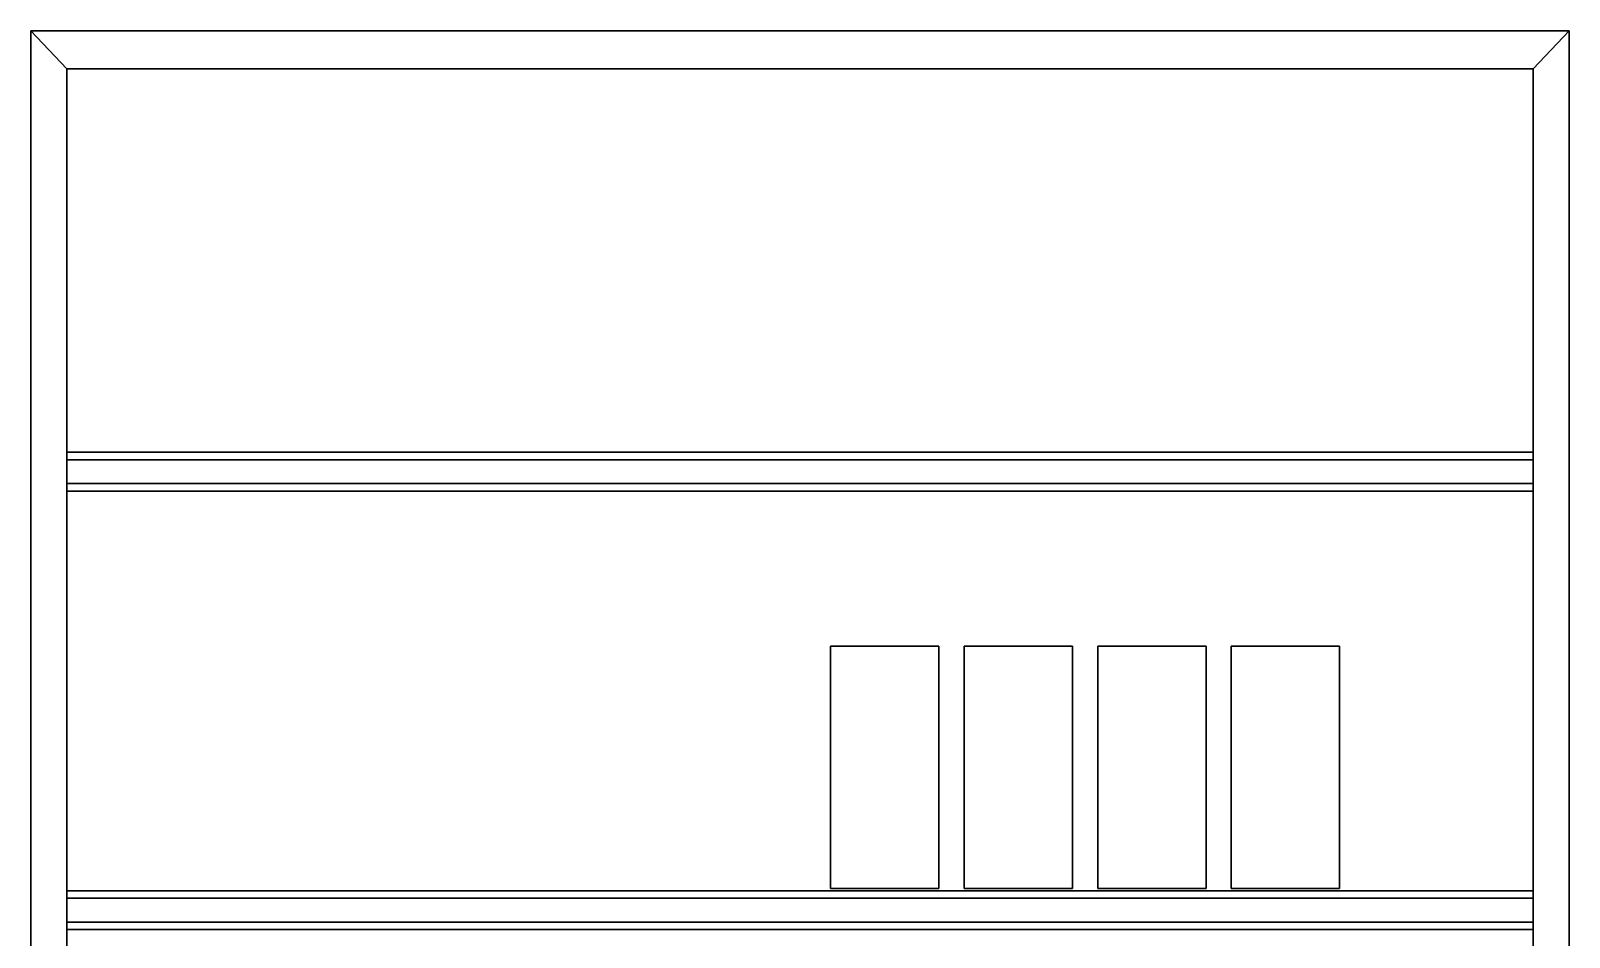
# Model space of a CAD drawing. Extents: x -252 to 252, y 0 to 101.
# Drawn here: x 171.8 to 242.6, y 59.3 to 101.1 of the extents above; entities that cross this region are included whole.
import ezdxf

# ---------------------------------------------------------------- set-up
doc = ezdxf.new("R2010")
doc.units = 0

msp = doc.modelspace()

# ---------------------------------------------------------------- linework, layer by layer
for points in [[(171.825714, 101.057129, 218.726761), (171.825714, 101.057129, 197.929291), (242.565765, 101.057129, 197.929321), (242.565765, 101.057129, 218.7267)], [(171.825714, 101.057129, 197.929291), (173.486786, 99.309204, 197.929291), (240.904663, 99.309204, 197.92926), (242.565765, 101.057129, 197.929321)], [(173.486786, 99.309204, 218.726791), (171.825714, 101.057129, 218.726761), (242.565765, 101.057129, 218.7267), (240.904663, 99.309204, 218.726791)], [(171.825714, 101.057129, 218.726761), (173.486786, 99.309204, 218.726791), (173.486786, 99.309204, 197.929291), (171.825714, 101.057129, 197.929291)], [(173.486786, -0.000244, 197.929291), (173.486786, 99.309204, 197.929291), (171.825714, 101.057129, 197.929291), (171.825836, -0.000244, 197.929291)], [(171.825836, -0.000244, 197.929291), (171.825714, 101.057129, 197.929291), (171.825714, 101.057129, 218.726761), (171.825836, -0.000244, 218.726761)], [(171.825714, 101.057129, 218.726761), (173.486786, 99.309204, 218.726791), (173.486786, -0.000244, 218.726761), (171.825836, -0.000244, 218.726761)], [(242.565765, 101.057129, 197.929321), (240.904663, 99.309204, 197.92926), (240.904663, -0.000244, 197.92926), (242.565765, -0.000244, 197.929321)], [(240.904663, 99.309204, 218.726791), (242.565765, 101.057129, 218.7267), (242.565765, -0.000244, 218.7267), (240.904663, -0.000244, 218.726791)], [(242.565765, 101.057129, 218.7267), (242.565765, 101.057129, 197.929321), (242.565765, -0.000244, 197.929321), (242.565765, -0.000244, 218.7267)], [(173.486786, 99.309204, 197.929291), (173.486786, 99.309204, 218.726791), (240.904663, 99.309204, 218.726791), (240.904663, 99.309204, 197.92926)], [(173.486786, 99.309204, 197.929291), (173.486786, -0.000244, 197.929291), (173.486786, -0.000244, 218.726761), (173.486786, 99.309204, 218.726791)], [(240.904663, -0.000244, 218.726791), (240.904663, -0.000244, 197.92926), (240.904663, 99.309204, 197.92926), (240.904663, 99.309204, 218.726791)], [(173.486786, 81.666382, 217.815475), (173.486786, 81.666382, 200.198975), (240.904663, 81.666382, 200.198944), (240.904663, 81.666382, 217.815399)], [(173.486786, 81.666382, 217.815475), (240.904663, 81.666382, 217.815399), (240.904663, 79.877197, 217.815399), (173.486786, 79.877197, 217.815475)], [(173.486786, 81.666382, 200.198975), (173.486786, 81.318726, 199.696564), (240.904663, 81.318726, 199.696655), (240.904663, 81.666382, 200.198944)], [(240.904663, 80.224854, 199.696655), (240.904663, 81.318726, 199.696655), (173.486786, 81.318726, 199.696564), (173.486786, 80.224854, 199.696564)], [(173.486786, 80.224854, 199.696564), (173.486786, 79.877197, 200.198975), (240.904663, 79.877197, 200.198944), (240.904663, 80.224854, 199.696655)], [(240.904663, 79.877197, 217.815399), (240.904663, 79.877197, 200.198944), (173.486786, 79.877197, 200.198975), (173.486786, 79.877197, 217.815475)], [(208.600754, 72.742371, 212.293564), (208.600754, 61.586529, 212.293564), (208.600739, 61.586529, 203.212799), (208.600739, 72.742371, 203.212799)], [(213.583832, 72.742371, 212.293564), (208.600754, 72.742371, 212.293564), (208.600739, 72.742371, 203.212799), (213.583832, 72.742371, 203.212799)], [(213.583832, 72.742371, 203.212799), (208.600739, 72.742371, 203.212799), (208.600739, 61.586529, 203.212799), (213.583832, 61.586529, 203.212799)], [(208.600754, 72.742371, 212.293564), (213.583832, 72.742371, 212.293564), (213.583832, 61.586529, 212.293564), (208.600754, 61.586529, 212.293564)], [(213.583832, 61.586529, 212.293564), (213.583832, 72.742371, 212.293564), (213.583832, 72.742371, 203.212799), (213.583832, 61.586529, 203.212799)], [(214.742279, 72.742371, 212.293564), (219.725357, 72.742371, 212.293564), (219.725357, 61.586529, 212.293564), (214.742279, 61.586529, 212.293564)], [(214.742279, 72.742371, 212.293564), (214.742279, 61.586529, 212.293564), (214.742279, 61.586529, 203.212799), (214.742279, 72.742371, 203.212799)], [(219.725357, 72.742371, 212.293564), (214.742279, 72.742371, 212.293564), (214.742279, 72.742371, 203.212799), (219.725357, 72.742371, 203.212799)], [(219.725357, 72.742371, 203.212799), (214.742279, 72.742371, 203.212799), (214.742279, 61.586529, 203.212799), (219.725357, 61.586529, 203.212799)], [(219.725357, 61.586529, 212.293564), (219.725357, 72.742371, 212.293564), (219.725357, 72.742371, 203.212799), (219.725357, 61.586529, 203.212799)], [(220.883804, 72.742371, 212.293564), (225.866898, 72.742371, 212.293564), (225.866898, 61.586529, 212.293564), (220.883804, 61.586529, 212.293564)], [(220.883804, 72.742371, 212.293564), (220.883804, 61.586529, 212.293564), (220.883804, 61.586529, 203.212799), (220.883804, 72.742371, 203.212799)], [(225.866898, 72.742371, 212.293564), (220.883804, 72.742371, 212.293564), (220.883804, 72.742371, 203.212799), (225.866898, 72.742371, 203.212799)], [(225.866898, 72.742371, 203.212799), (220.883804, 72.742371, 203.212799), (220.883804, 61.586529, 203.212799), (225.866898, 61.586529, 203.212799)], [(225.866898, 61.586529, 212.293564), (225.866898, 72.742371, 212.293564), (225.866898, 72.742371, 203.212799), (225.866898, 61.586529, 203.212799)], [(227.02533, 72.742371, 212.293564), (232.008423, 72.742371, 212.293564), (232.008423, 61.586529, 212.293564), (227.02533, 61.586529, 212.293564)], [(227.02533, 72.742371, 212.293564), (227.02533, 61.586529, 212.293564), (227.02533, 61.586529, 203.212799), (227.02533, 72.742371, 203.212799)], [(232.008423, 72.742371, 212.293564), (227.02533, 72.742371, 212.293564), (227.02533, 72.742371, 203.212799), (232.008423, 72.742371, 203.212799)], [(232.008423, 72.742371, 203.212799), (227.02533, 72.742371, 203.212799), (227.02533, 61.586529, 203.212799), (232.008423, 61.586529, 203.212799)], [(232.008423, 61.586529, 212.293564), (232.008423, 72.742371, 212.293564), (232.008423, 72.742371, 203.212799), (232.008423, 61.586529, 203.212799)], [(173.486786, 61.491821, 217.815475), (173.486786, 61.491821, 200.198975), (240.904663, 61.491821, 200.198944), (240.904663, 61.491821, 217.815399)], [(173.486786, 61.491821, 217.815475), (240.904663, 61.491821, 217.815399), (240.904663, 59.702759, 217.815399), (173.486786, 59.702759, 217.815475)], [(173.486786, 61.491821, 200.198975), (173.486786, 61.144165, 199.696564), (240.904663, 61.144165, 199.696655), (240.904663, 61.491821, 200.198944)], [(240.904663, 60.050293, 199.696655), (240.904663, 61.144165, 199.696655), (173.486786, 61.144165, 199.696564), (173.486786, 60.050293, 199.696564)], [(173.486786, 60.050293, 199.696564), (173.486786, 59.702759, 200.198975), (240.904663, 59.702759, 200.198944), (240.904663, 60.050293, 199.696655)], [(240.904663, 59.702759, 217.815399), (240.904663, 59.702759, 200.198944), (173.486786, 59.702759, 200.198975), (173.486786, 59.702759, 217.815475)]]:
    msp.add_3dface(points)

doc.saveas('drawing.dxf')
